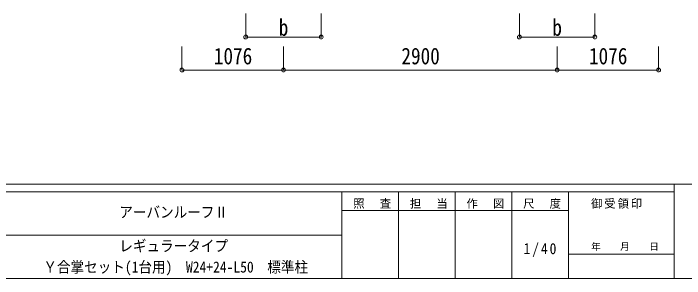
# Model space of a CAD drawing. Units: millimetres at full size, sheet at 1:40. Extents: x -11243 to 11243, y -7760 to 7760.
# Drawn here: x 119 to 7233, y -7760 to -4951 of the extents above; entities that cross this region are included whole.
import ezdxf
from ezdxf.enums import TextEntityAlignment as Align

# ---------------------------------------------------------------- set-up
doc = ezdxf.new("R2010")
doc.units = ezdxf.units.MM
doc.header["$LTSCALE"] = 40
doc.header["$PDMODE"] = 32
doc.header["$PDSIZE"] = 40
doc.layers.add('0-6_OTH_LINE', color=6, linetype='Continuous', lineweight=9)
doc.layers.add('F-0_240', color=7, linetype='Continuous', lineweight=9)
doc.styles.add('ＭＳ ゴシック', font='')
doc.styles.get('ＭＳ ゴシック').set_extended_font_data('MS Gothic')

msp = doc.modelspace()

# ---------------------------------------------------------------- linework, layer by layer
at = {"layer": '0-6_OTH_LINE'}
for p, q in [((2581.47, -5201.05), (2581.47, -4951.07)), ((3381.47, -5201.05), (3381.47, -4951.07)), ((5481.47, -5201.05), (5481.47, -4951.07)), ((6281.47, -5201.05), (6281.47, -4951.07)), ((2581.47, -5201.05), (3381.47, -5201.05)), ((5481.47, -5201.05), (6281.47, -5201.05)), ((1905.47, -5551.05), (1905.47, -5301.05)), ((2981.47, -5551.05), (2981.47, -5301.05)), ((5881.47, -5551.05), (5881.47, -5301.05)), ((6957.47, -5551.05), (6957.47, -5301.05)), ((2981.47, -5551.05), (1905.47, -5551.05)), ((5881.47, -5551.05), (2981.47, -5551.05)), ((6957.47, -5551.05), (5881.47, -5551.05))]:
    msp.add_line(p, q, dxfattribs=at)
for p in [(2581.47, -5201.05), (3381.47, -5201.05), (5481.47, -5201.05), (6281.47, -5201.05), (1905.47, -5551.05), (2981.47, -5551.05), (5881.47, -5551.05), (6957.47, -5551.05)]:
    msp.add_point(p, dxfattribs=at)
at = {"layer": 'F-0_240', "color": 5}
for p, q in [((-11242.74, -6760), (10677.26, -6760)), ((7121.58, -6760), (7121.58, -7760)), ((-11242.74, -6840), (7121.58, -6840)), ((3601.58, -6840), (3601.58, -7760)), ((4201.58, -6840), (4201.58, -7760)), ((4801.58, -6840), (4801.58, -7760)), ((5401.58, -6840), (5401.58, -7760)), ((6001.58, -6840), (6001.58, -7760)), ((3601.58, -7040), (6001.58, -7040)), ((-4598.42, -7300), (3601.58, -7300)), ((6001.58, -7500), (7121.58, -7500)), ((-11242.74, -7760), (10677.26, -7760))]:
    msp.add_line(p, q, dxfattribs=at)

# ---------------------------------------------------------------- texts
at = {"layer": '0-6_OTH_LINE', "color": 7, "style": 'ＭＳ ゴシック', "width": 0.85}
for s, p in [('b', (2931.47, -5241.05)), ('b', (5831.47, -5241.05)), ('1076', (2243.47, -5543.05)), ('2900', (4231.47, -5543.05)), ('1076', (6219.47, -5543.05))]:
    msp.add_text(s, height=176, dxfattribs=at).set_placement(p, align=Align.BOTTOM_LEFT)
at = {"layer": 'F-0_240', "style": 'ＭＳ ゴシック', "width": 0.9}
for s, p in [('アーバンルーフⅡ', (1241.58, -7150)), ('レギュラータイプ', (1241.58, -7507.84)), ('Ｙ合掌セット(1台用)\u3000W24+24-L50\u3000標準柱', (436.58, -7731.34))]:
    msp.add_text(s, height=117.3, dxfattribs=at).set_placement(p, align=Align.BOTTOM_LEFT)
at = {"layer": 'F-0_240', "style": 'ＭＳ ゴシック'}
msp.add_text('年\u3000\u3000月\u3000\u3000日', height=73.31, dxfattribs=at).set_placement((6241.58, -7480), align=Align.BOTTOM_LEFT)
at = {"layer": 'F-0_240', "attachment_point": 7, "style": 'ＭＳ ゴシック'}
for s, insert, char_height in [('\\T1.17;照\u3000査', (3721.58, -7020), 87.98), ('\\T1.17;担\u3000当', (4321.58, -7020), 87.98), ('\\T1.17;作\u3000図', (4921.58, -7020), 87.98), ('\\T1.17;尺\u3000度', (5521.58, -7020), 87.98), ('\\T1.17;御受領印', (6241.58, -7020), 87.98), ('\\T1.28;\\W0.9;1/40', (5526.58, -7530), 117.3)]:
    msp.add_mtext(s, dxfattribs=dict(at, insert=insert, char_height=char_height))

doc.saveas('drawing.dxf')
